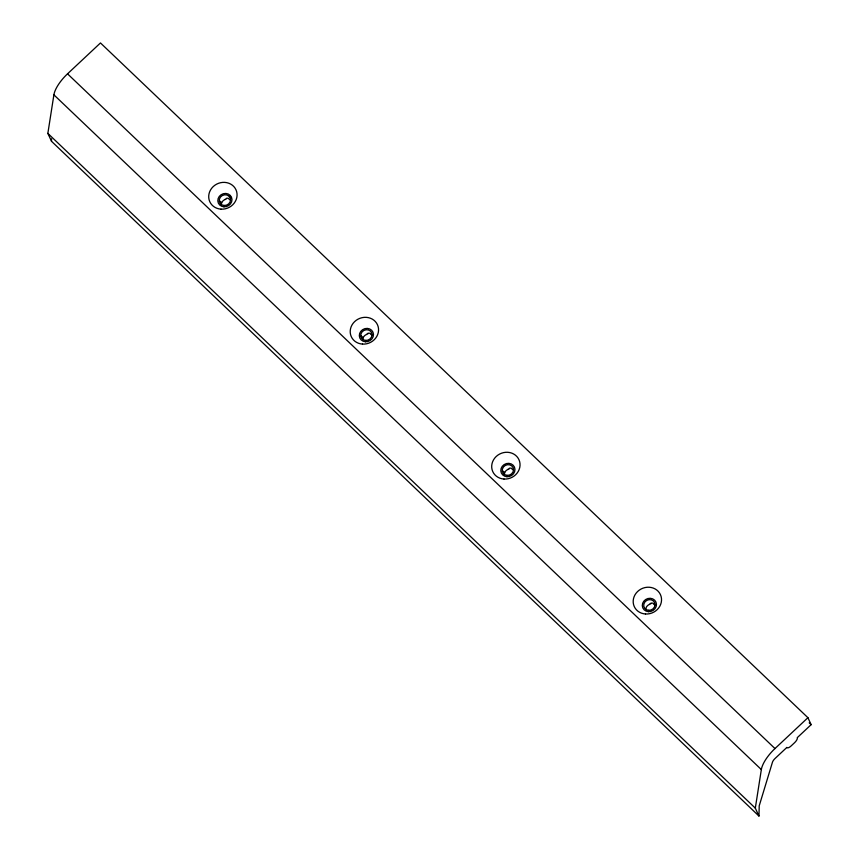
<?xml version="1.0" encoding="UTF-8"?>
<svg xmlns="http://www.w3.org/2000/svg" width="859" height="859" viewBox="0 0 859 859"><rect width="100%" height="100%" fill="white"/><g stroke="black" fill="none" stroke-linecap="round" stroke-linejoin="round"><path stroke-width="1.29" d="M51.519 141.305L47.857 133.392L53.892 94.823A23.988 9.03 -46.4 0 1 67.528 73.831L100.471 42.95L807.922 717.694L811.143 724.663L797.27 737.666A4.8 1.804 -46.4 0 1 794.618 742.659L791.15 745.913A4.8 1.804 -46.4 0 1 786.876 747.416L775.076 758.476A4.8 1.804 -46.4 0 0 772.445 762.255L759.216 805.828L758.969 816.05L51.519 141.305L51.572 138.75M221.182 204.85L221.676 202.767A5.755 5.272 -24.8 0 1 225.144 199.513M362.67 339.724L363.164 337.716A5.755 5.272 -24.8 0 1 366.632 334.462M758.969 816.05L755.308 808.136L761.342 769.567A23.988 9.03 -46.4 0 1 774.979 748.565L807.922 717.694M508.12 469.411A5.755 5.272 -24.8 0 0 504.662 472.665L504.201 475.435M809.199 722.816L811.143 724.663M229.192 195.852L231.125 197.688M219.764 200.942L221.676 202.767M361.295 335.933L363.164 337.716M502.794 470.882L504.662 472.665M67.528 73.831L774.979 748.565M53.892 94.823L761.342 769.567M47.857 133.392L755.308 808.136M645.678 610.266L646.151 607.614A5.755 5.272 -24.8 0 1 649.619 604.36M225.09 199.309A4.467 2.19 -22.6 0 1 226.4 198.923M649.554 604.156A4.467 2.19 -22.6 0 1 650.875 603.77M655.857 604.865A4.864 4.542 87.1 0 1 656.179 605.208M653.474 604.113A4.864 3.683 71.8 0 1 654.912 604.972M650.843 603.168A5.884 4.66 -47.1 0 1 653.151 603.286M511.985 469.164A4.864 3.683 71.8 0 1 513.424 470.023M509.355 468.219A5.884 4.66 -47.1 0 1 511.663 468.338M508.066 469.207A4.467 2.19 -22.6 0 1 509.376 468.821M370.497 334.215A4.864 3.683 71.8 0 1 371.926 335.074M367.856 333.271A5.884 4.66 -47.1 0 1 370.165 333.389M366.578 334.258A4.467 2.19 -22.6 0 1 367.888 333.872M228.999 199.277A4.864 3.683 71.8 0 1 230.437 200.126M226.368 198.322A5.884 4.66 -47.1 0 1 228.677 198.44M645.485 613.992A14.388 13.186 -24.8 0 0 660.474 594.696A14.388 13.186 -24.8 0 0 636.122 593.161A14.388 13.186 -24.8 0 0 645.485 613.992M648.438 611.662A7.194 6.593 -24.8 0 0 655.932 602.019A7.194 6.593 -24.8 0 0 643.756 601.246A7.194 6.593 -24.8 0 0 648.438 611.662M648.513 610.319A5.755 5.272 -24.8 0 0 654.665 602.707A5.755 5.272 -24.8 0 0 644.948 601.901A5.755 5.272 -24.8 0 0 648.513 610.319M503.997 479.043A14.388 13.186 -24.8 0 0 518.986 459.748A14.388 13.186 -24.8 0 0 494.634 458.212A14.388 13.186 -24.8 0 0 503.997 479.043M506.95 476.713A7.194 6.593 -24.8 0 0 514.444 467.071A7.194 6.593 -24.8 0 0 502.268 466.297A7.194 6.593 -24.8 0 0 506.95 476.713M507.025 475.371A5.755 5.272 -24.8 0 0 513.177 467.758A5.755 5.272 -24.8 0 0 503.46 466.952A5.755 5.272 -24.8 0 0 507.025 475.371M362.498 344.094A14.388 13.186 -24.8 0 0 377.498 324.799A14.388 13.186 -24.8 0 0 353.146 323.263A14.388 13.186 -24.8 0 0 362.498 344.094M365.451 341.764A7.194 6.593 -24.8 0 0 372.956 332.122A7.194 6.593 -24.8 0 0 360.78 331.349A7.194 6.593 -24.8 0 0 365.451 341.764M365.526 340.422A5.755 5.272 -24.8 0 0 371.679 332.809A5.755 5.272 -24.8 0 0 361.972 332.014A5.755 5.272 -24.8 0 0 365.526 340.422M221.01 209.145A14.388 13.186 -24.8 0 0 236.01 189.85A14.388 13.186 -24.8 0 0 211.647 188.314A14.388 13.186 -24.8 0 0 221.01 209.145M223.963 206.815A7.194 6.593 -24.8 0 0 231.458 197.173A7.194 6.593 -24.8 0 0 219.281 196.4A7.194 6.593 -24.8 0 0 223.963 206.815M224.038 205.473A5.755 5.272 -24.8 0 0 230.191 197.86A5.755 5.272 -24.8 0 0 220.473 197.065A5.755 5.272 -24.8 0 0 224.038 205.473"/></g></svg>
